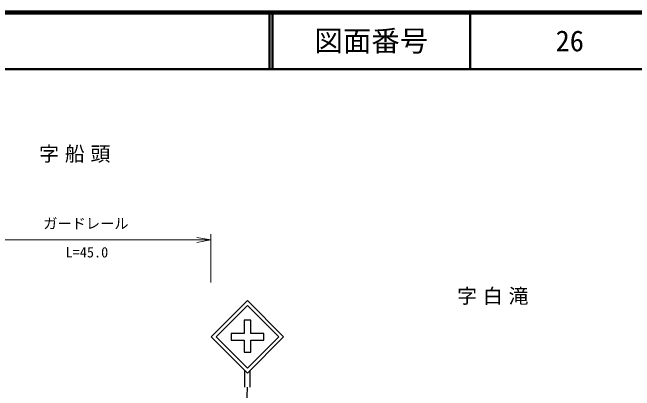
# Model space of a CAD drawing. Units: millimetres, scale not verified. Extents: x 40000 to 680000, y 20000 to 380000.
# Drawn here: x 463544 to 572884, y 313530 to 380000 of the extents above; entities that cross this region are included whole.
import ezdxf
from ezdxf.enums import TextEntityAlignment as Align

# ---------------------------------------------------------------- set-up
doc = ezdxf.new("R2010")
doc.units = ezdxf.units.MM
doc.header["$LTSCALE"] = 1000
for name, color, linetype, lineweight in [('M-BMK-HTXT', 7, 'Continuous', 13), ('M-STR-HTXT', 7, 'Continuous', 13), ('M-STR-STRC', 7, 'Continuous', 25), ('M-TTL', 2, 'Continuous', 140), ('M-TTL-LINE', 7, 'Continuous', 50)]:
    doc.layers.add(name, color=color, linetype=linetype, lineweight=lineweight)
doc.layers.add('M-TTL-TXT', color=7, linetype='Continuous')
doc.styles.add('ＭＳ ゴシック', font='')
doc.styles.get('ＭＳ ゴシック').set_extended_font_data('MS Gothic')

# ---------------------------------------------------------------- blocks, each defined once
blk = doc.blocks.new('open_arrow')
at = {"color": 0, "linetype": 'Continuous', "lineweight": -2}
blk.add_lwpolyline([(7.5, 1.25), (0, 0), (7.5, -1.25)], dxfattribs=at)

msp = doc.modelspace()

# ---------------------------------------------------------------- linework, layer by layer
at = {"layer": 'M-STR-HTXT'}
for p, q in [((498425, 332500), (498425, 341000)), ((455063, 340000), (498425, 340000))]:
    msp.add_line(p, q, dxfattribs=at)
at = {"layer": 'M-STR-STRC'}
for p, q in [((504344, 317113), (504344, 314113)), ((505344, 314113), (505344, 317113)), ((504116, 296487), (504844, 314113))]:
    msp.add_line(p, q, dxfattribs=at)
for points in [[(504844, 316613), (511208, 322977), (504844, 329340), (498480, 322977)], [(504844, 317461), (510360, 322977), (504844, 328492), (499329, 322977)], [(505420, 323552), (505420, 325889), (504269, 325889), (504269, 323552), (501968, 323552), (501968, 322401), (504269, 322401), (504269, 320280), (505420, 320280), (505420, 322401), (507721, 322401), (507721, 323552)]]:
    msp.add_lwpolyline(points, close=True, dxfattribs=at)
at = {"layer": 'M-TTL'}
msp.add_line((680000, 380000), (40000, 380000), dxfattribs=at)
at = {"layer": 'M-TTL-LINE'}
for p, q in [((508747, 380000), (508747, 370000)), ((509247, 380000), (509247, 370000)), ((543997, 380000), (543997, 370000)), ((40000, 370000), (680000, 370000))]:
    msp.add_line(p, q, dxfattribs=at)

# ---------------------------------------------------------------- block references
at = {"layer": 'M-STR-HTXT', "xscale": 333, "yscale": 333, "rotation": 180}
msp.add_blockref('open_arrow', (498425, 340000), dxfattribs=at)

# ---------------------------------------------------------------- texts
at = {"layer": 'M-BMK-HTXT', "char_height": 2566, "attachment_point": 5, "style": 'ＭＳ ゴシック'}
for s, insert in [('\\T1.29;字船頭', (475000, 355000)), ('\\T1.29;字白滝', (548471, 330010))]:
    msp.add_mtext(s, dxfattribs=dict(at, insert=insert))
at = {"layer": 'M-STR-HTXT', "style": 'ＭＳ ゴシック'}
msp.add_text('ガードレール', height=1833, dxfattribs=at).set_placement((476452, 342897), align=Align.MIDDLE_CENTER)
msp.add_text('L=45.0', height=1833, dxfattribs=at).set_placement((476637, 336380), align=Align.BOTTOM_CENTER)
at = {"layer": 'M-TTL-TXT', "style": 'ＭＳ ゴシック'}
for s, p in [('図面番号', (526622, 375000)), ('26', (561497, 375000))]:
    msp.add_text(s, height=3666, dxfattribs=at).set_placement(p, align=Align.MIDDLE_CENTER)

doc.saveas('drawing.dxf')
